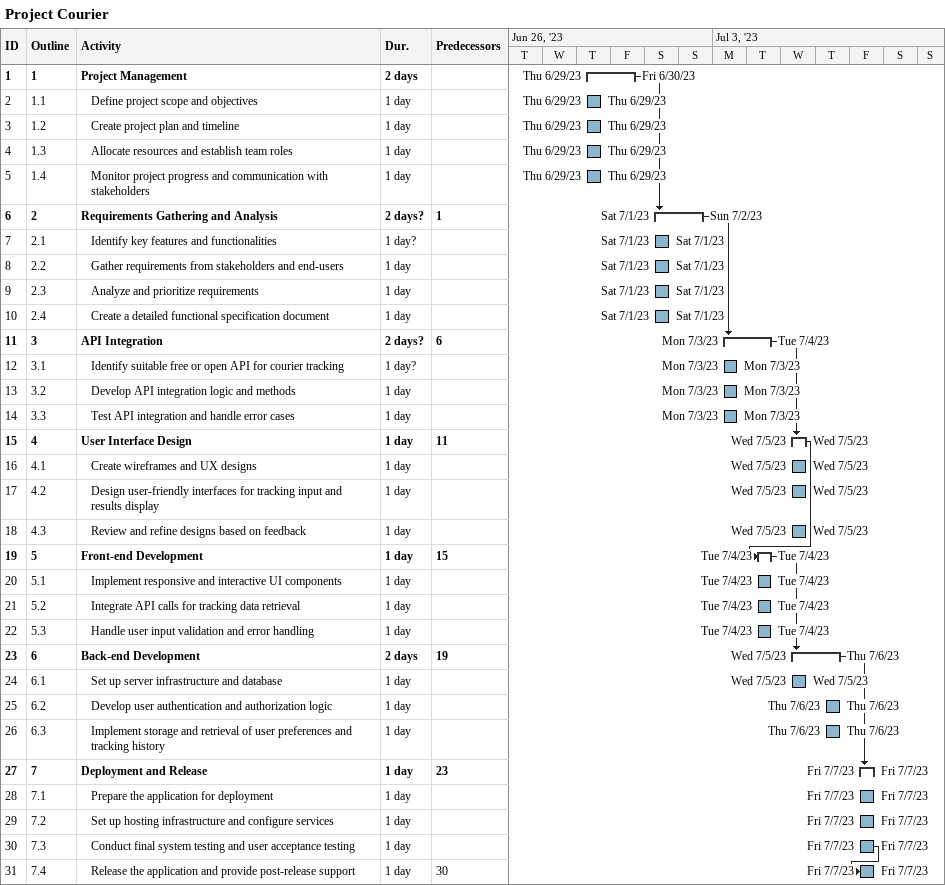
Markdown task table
Project Courier

| ID | WBS | Task | Duration | Start | Finish | Predecessors |
|---|---|---|---|---|---|---|
| 1 | 1 | **Project Management** | 2d | 2023-06-29 | 2023-06-30 |  |
| 2 | 1.1 | Define project scope and objectives | 1d | 2023-06-29 | 2023-06-29 |  |
| 3 | 1.2 | Create project plan and timeline | 1d | 2023-06-29 | 2023-06-29 |  |
| 4 | 1.3 | Allocate resources and establish team roles | 1d | 2023-06-29 | 2023-06-29 |  |
| 5 | 1.4 | Monitor project progress and communication with stakeholders | 1d | 2023-06-29 | 2023-06-29 |  |
| 6 | 2 | **Requirements Gathering and Analysis** | 2d? | 2023-07-01 | 2023-07-02 | 1 |
| 7 | 2.1 | Identify key features and functionalities | 1d? | 2023-07-01 | 2023-07-01 |  |
| 8 | 2.2 | Gather requirements from stakeholders and end-users | 1d | 2023-07-01 | 2023-07-01 |  |
| 9 | 2.3 | Analyze and prioritize requirements | 1d | 2023-07-01 | 2023-07-01 |  |
| 10 | 2.4 | Create a detailed functional specification document | 1d | 2023-07-01 | 2023-07-01 |  |
| 11 | 3 | **API Integration** | 2d? | 2023-07-03 | 2023-07-04 | 6 |
| 12 | 3.1 | Identify suitable free or open API for courier tracking | 1d? | 2023-07-03 | 2023-07-03 |  |
| 13 | 3.2 | Develop API integration logic and methods | 1d | 2023-07-03 | 2023-07-03 |  |
| 14 | 3.3 | Test API integration and handle error cases | 1d | 2023-07-03 | 2023-07-03 |  |
| 15 | 4 | **User Interface Design** | 1d | 2023-07-05 | 2023-07-05 | 11 |
| 16 | 4.1 | Create wireframes and UX designs | 1d | 2023-07-05 | 2023-07-05 |  |
| 17 | 4.2 | Design user-friendly interfaces for tracking input and results display | 1d | 2023-07-05 | 2023-07-05 |  |
| 18 | 4.3 | Review and refine designs based on feedback | 1d | 2023-07-05 | 2023-07-05 |  |
| 19 | 5 | **Front-end Development** | 1d | 2023-07-04 | 2023-07-04 | 15 |
| 20 | 5.1 | Implement responsive and interactive UI components | 1d | 2023-07-04 | 2023-07-04 |  |
| 21 | 5.2 | Integrate API calls for tracking data retrieval | 1d | 2023-07-04 | 2023-07-04 |  |
| 22 | 5.3 | Handle user input validation and error handling | 1d | 2023-07-04 | 2023-07-04 |  |
| 23 | 6 | **Back-end Development** | 2d | 2023-07-05 | 2023-07-06 | 19 |
| 24 | 6.1 | Set up server infrastructure and database | 1d | 2023-07-05 | 2023-07-05 |  |
| 25 | 6.2 | Develop user authentication and authorization logic | 1d | 2023-07-06 | 2023-07-06 |  |
| 26 | 6.3 | Implement storage and retrieval of user preferences and tracking history | 1d | 2023-07-06 | 2023-07-06 |  |
| 27 | 7 | **Deployment and Release** | 1d | 2023-07-07 | 2023-07-07 | 23 |
| 28 | 7.1 | Prepare the application for deployment | 1d | 2023-07-07 | 2023-07-07 |  |
| 29 | 7.2 | Set up hosting infrastructure and configure services | 1d | 2023-07-07 | 2023-07-07 |  |
| 30 | 7.3 | Conduct final system testing and user acceptance testing | 1d | 2023-07-07 | 2023-07-07 |  |
| 31 | 7.4 | Release the application and provide post-release support | 1d | 2023-07-07 | 2023-07-07 | 30 |
